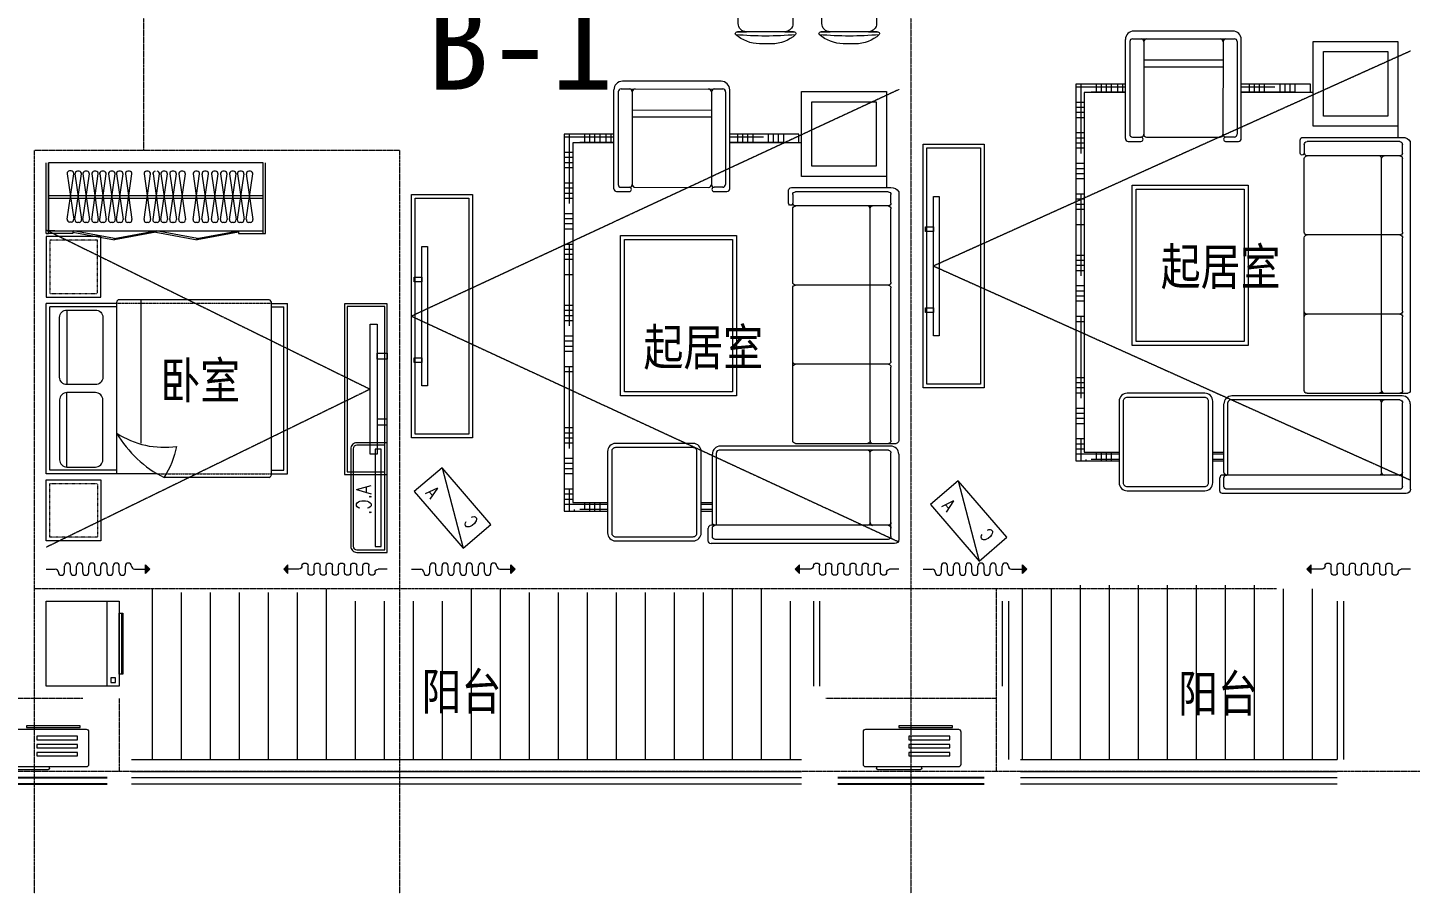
# Model space of a CAD drawing. Extents: x 5637339 to 5691045, y -448727 to -401527.
# Drawn here: x 5671671 to 5683023, y -436291 to -429182 of the extents above; entities that cross this region are included whole.
import ezdxf
from ezdxf.enums import TextEntityAlignment as Align

# ---------------------------------------------------------------- set-up
doc = ezdxf.new("R2010")
doc.units = 0
doc.linetypes.add('DASH', pattern=[0.35, 0.25, -0.1])
doc.linetypes.add('DOTE', pattern=[2.42, 2, -0.2, 0.02, -0.2])
for name, color, linetype, lineweight in [('Area', 200, 'CONTINUOUS', 9), ('DOTE', 251, 'DOTE', 0), ('PUB_HATCH', 8, 'CONTINUOUS', 9), ('SIGNT', 252, 'DOTE', 0), ('填充', 252, 'CONTINUOUS', 0), ('家具', 33, 'CONTINUOUS', 9), ('看线', 27, 'CONTINUOUS', 0), ('移动家具', 41, 'CONTINUOUS', 20)]:
    doc.layers.add(name, color=color, linetype=linetype, lineweight=lineweight)
doc.layers.add('PUB_TEXT', color=7, linetype='CONTINUOUS')
doc.layers.add('RAIL', color=163, linetype='CONTINUOUS')
doc.styles.add('DIM_FONT', font='SIMPLEX.shx', dxfattribs={"width": 0.8})
doc.styles.add('HZ', font='rs.shx', dxfattribs={"width": 0.8, "bigfont": 'hztxt.shx'})
doc.styles.add('黑体', font='SIMHEI.TTF', dxfattribs={"height": 10})

# ---------------------------------------------------------------- blocks, each defined once
blk = doc.blocks.new('A$C4EB5717C')
at = {"layer": '家具', "color": 8}
for p, q in [((520, 110), (520, 120)), ((893, 120), (893, 110)), ((883, 100), (530, 100))]:
    blk.add_line(p, q, dxfattribs=at)
for points in [[(269, 459), (709, 459), (709, 444), (269, 444)], [(290, 372), (626, 372), (626, 343), (290, 343)], [(290, 306), (626, 306), (626, 277), (290, 277)], [(290, 240), (626, 240), (626, 211), (290, 211)]]:
    blk.add_lwpolyline(points, close=True, dxfattribs=at)
at = {"layer": '家具'}
blk.add_lwpolyline([(220, 120), (980, 120, 0.414214), (1000, 140), (1000, 410, 0.414214), (980, 430), (220, 430, 0.414214), (200, 410), (200, 140, 0.414214)], format="xyb", close=True, dxfattribs=at)
at = {"layer": '家具', "color": 8}
for centre, start, end in [((530, 110), 180, 270), ((883, 110), 270, 0)]:
    blk.add_arc(centre, 10, start, end, dxfattribs=at)
blk = doc.blocks.new('fgjfgjgf')
at = {"layer": '家具', "color": 8, "linetype": 'DASH', "ltscale": 0.1}
for p, q in [((-18620, 391), (-18620, 76)), ((-18620, 391), (-18620, 76)), ((-18016, 76), (-18016, 391)), ((-18016, 76), (-18016, 391)), ((-18620, -296), (-18620, -611)), ((-18620, -296), (-18620, -611)), ((-18016, -611), (-18016, -296)), ((-18016, -611), (-18016, -296))]:
    blk.add_line(p, q, dxfattribs=at)
at = {"layer": '家具', "color": 8, "linetype": 'DASH'}
blk.add_line((-18692, -678), (-18688, -678), dxfattribs=at)
blk.add_line((-18692, -678), (-18688, -678), dxfattribs=at)
at = {"layer": '家具', "color": 8, "linetype": 'DASH', "ltscale": 0.1}
blk.add_lwpolyline([(-18642, 590), (-17992, 590), (-17992, -810), (-18642, -810)], close=True, dxfattribs=at)
for centre, start, end in [((-18688, 391), 0, 90), ((-18688, 391), 0, 90), ((-17948, 391), 90, 180), ((-17948, 391), 90, 180), ((-18688, 76), 270, 0), ((-18688, 76), 270, 0), ((-17948, 76), 180, 270), ((-17948, 76), 180, 270), ((-18688, -296), 0, 90), ((-17948, -296), 90, 180), ((-17948, -296), 90, 180), ((-18688, -611), 270, 0), ((-18688, -611), 270, 0), ((-17948, -611), 180, 270), ((-17948, -611), 180, 270)]:
    blk.add_arc(centre, 67.5, start, end, dxfattribs=at)
at = {"layer": '移动家具'}
for p, q in [((-18980, 464), (-18980, 4)), ((-18980, 464), (-18980, 4)), ((-18692, 9), (-18692, 459)), ((-17942, 459), (-17942, 9)), ((-17656, 4), (-17656, 464)), ((-17656, 4), (-17656, 464)), ((-18980, -223), (-18980, -683)), ((-18980, -223), (-18980, -683)), ((-17656, -683), (-17656, -223)), ((-17656, -683), (-17656, -223)), ((-18692, -678), (-18692, -228)), ((-17942, -228), (-17942, -678))]:
    blk.add_line(p, q, dxfattribs=at)
for points in [[(-17942, -860), (-18692, -860), (-18692, -678), (-18913, -678, -0.414214), (-18980, -611), (-18980, -683, -0.319431), (-18993, -701, -0.307703), (-19004, -699, -0.187559), (-19080, -503), (-19080, -403, -0.171658), (-19004, -207, -0.324647), (-18993, -205, -0.302537), (-18980, -223), (-18980, -296, -0.414214), (-18913, -228), (-18692, -228), (-18692, 9), (-18913, 9, -0.414214), (-18980, 76), (-18980, 4, -0.319431), (-18993, -15, -0.307703), (-19004, -12, -0.187559), (-19080, 184), (-19080, 283, -0.171658), (-19004, 480, -0.324647), (-18993, 482, -0.302537), (-18980, 464), (-18980, 391, -0.414214), (-18913, 459), (-18692, 459), (-18692, 640), (-17942, 640)], [(-18317, -860), (-17942, -860), (-17942, -678), (-17723, -678, 0.414214), (-17656, -611), (-17656, -683, 0.319431), (-17643, -701, 0.307703), (-17632, -699, 0.187559), (-17556, -503), (-17556, -403, 0.171658), (-17632, -207, 0.324647), (-17643, -205, 0.302537), (-17656, -223), (-17656, -296, 0.414214), (-17723, -228), (-17942, -228), (-17942, 9), (-17723, 9, 0.414214), (-17656, 76), (-17656, 4, 0.319431), (-17643, -15, 0.307703), (-17632, -12, 0.187559), (-17556, 184), (-17556, 283, 0.171658), (-17632, 480, 0.324647), (-17643, 482, 0.302537), (-17656, 464), (-17656, 391, 0.414214), (-17723, 459), (-17942, 459), (-17942, 640), (-18317, 640)], [(-19018, 109, -0.079824), (-19030, 184), (-19030, 283, -0.059527), (-19021, 345, -0.059527)]]:
    blk.add_lwpolyline(points, format="xyb", dxfattribs=at)
for centre, start, end in [((-16302, 234), 174.8023, 185.1977), ((-16302, 234), 174.8023, 185.1977), ((-20333, 234), 354.8023, 5.1977), ((-20333, 234), 354.8023, 5.1977), ((-16302, -453), 174.8023, 185.1977), ((-16302, -453), 174.8023, 185.1977), ((-20333, -453), 354.8023, 5.1977), ((-20333, -453), 354.8023, 5.1977)]:
    blk.add_arc(centre, 2713, start, end, dxfattribs=at)
blk = doc.blocks.new('A$C2FB07499')
at = {"layer": '家具', "ltscale": 0.5}
blk.add_lwpolyline([(500, 0), (0, 0), (0, 2000), (500, 2000)], close=True, dxfattribs=at)
at = {"layer": '家具', "color": 251, "ltscale": 40}
for points in [[(470, 30), (30, 30), (30, 1970), (470, 1970)], [(368, 1572), (415, 1572), (415, 428), (368, 428)], [(415, 1381), (480, 1381), (480, 1343), (415, 1343)], [(415, 717), (480, 717), (480, 679), (415, 679)]]:
    blk.add_lwpolyline(points, close=True, dxfattribs=at)
blk = doc.blocks.new('fdsfds')
at = {"layer": '移动家具', "ltscale": 20}
blk.add_lwpolyline([(-7517, -59003), (-6797, -59003), (-6797, -58283), (-7517, -58283)], close=True, dxfattribs=at)
at = {"layer": '移动家具', "color": 8}
blk.add_lwpolyline([(-7431, -58917), (-6884, -58917), (-6884, -58369), (-7431, -58369)], close=True, dxfattribs=at)
blk = doc.blocks.new('hjghkjkhj')
at = {"layer": '填充', "color": 8}
for p, q in [((36140, 17041), (36140, 17559)), ((36254, 17498), (36254, 17559)), ((36292, 17495), (36292, 17559)), ((36330, 17495), (36330, 17559)), ((36368, 17495), (36368, 17559)), ((36414, 17495), (36414, 17559)), ((36452, 17495), (36452, 17559)), ((37397, 17498), (37397, 17559)), ((37435, 17495), (37435, 17559)), ((37473, 17495), (37473, 17559)), ((37511, 17495), (37511, 17559)), ((37626, 17498), (37626, 17559)), ((37664, 17495), (37664, 17559)), ((37702, 17495), (37702, 17559)), ((37740, 17495), (37740, 17559)), ((37854, 17498), (37854, 17559)), ((36471, 17536), (36100, 17536)), ((36178, 17495), (36178, 17498)), ((36471, 17498), (36216, 17498)), ((37588, 17536), (37337, 17536)), ((37740, 17498), (37337, 17498)), ((37550, 17495), (37550, 17498)), ((37778, 17495), (37778, 17498)), ((36164, 17422), (36100, 17422)), ((36164, 17384), (36100, 17384)), ((36164, 17346), (36100, 17346)), ((36164, 17308), (36100, 17308)), ((36164, 17194), (36100, 17194)), ((36164, 17155), (36100, 17155)), ((36164, 17117), (36100, 17117)), ((36164, 17079), (36100, 17079)), ((36164, 16965), (36100, 16965)), ((36164, 16927), (36100, 16927)), ((36164, 16889), (36100, 16889)), ((36164, 16851), (36100, 16851)), ((36164, 16736), (36100, 16736)), ((36140, 16127), (36140, 16736)), ((36164, 16698), (36100, 16698)), ((36164, 16660), (36100, 16660)), ((36164, 16622), (36100, 16622)), ((36164, 16508), (36100, 16508)), ((36164, 16279), (36100, 16279)), ((36164, 16241), (36100, 16241)), ((36164, 16203), (36100, 16203)), ((36164, 16165), (36100, 16165)), ((36164, 16051), (36100, 16051)), ((36164, 16012), (36100, 16012)), ((36164, 15974), (36100, 15974)), ((36164, 15936), (36100, 15936)), ((36164, 15822), (36100, 15822)), ((36140, 15212), (36140, 15822)), ((36164, 15784), (36100, 15784)), ((36164, 15365), (36100, 15365)), ((36164, 15327), (36100, 15327)), ((36164, 15289), (36100, 15289)), ((36164, 15250), (36100, 15250)), ((36164, 15136), (36100, 15136)), ((36164, 15098), (36100, 15098)), ((36164, 15060), (36100, 15060)), ((36164, 15022), (36100, 15022)), ((36164, 14908), (36100, 14908)), ((36140, 14744), (36140, 14908)), ((36164, 14869), (36100, 14869)), ((36164, 14831), (36100, 14831)), ((36424, 14793), (36100, 14793)), ((36254, 14755), (36254, 14808)), ((36292, 14744), (36292, 14808)), ((36330, 14744), (36330, 14808)), ((36368, 14744), (36368, 14808)), ((37207, 14793), (37126, 14793)), ((36178, 14744), (36178, 14755)), ((36424, 14755), (36216, 14755)), ((37207, 14755), (37125, 14755))]:
    blk.add_line(p, q, dxfattribs=at)
at = {"layer": '填充'}
blk.add_line((38507, 17245), (38507, 17161), dxfattribs=at)
at = {"layer": '移动家具', "ltscale": 20}
for p, q in [((36471, 17152), (36471, 17891)), ((37273, 17955), (36535, 17955)), ((37337, 17152), (37337, 17891)), ((36629, 17163), (37179, 17162)), ((37797, 17161), (38541, 17161)), ((36492, 17131), (36587, 17131)), ((37220, 17131), (37316, 17131)), ((37776, 17044), (37776, 17140)), ((38599, 17129), (38599, 15270)), ((37807, 16453), (37807, 17002)), ((37807, 15270), (37807, 16411)), ((38539, 15229), (37267, 15229)), ((37828, 15249), (38522, 15249)), ((38523, 15249), (38581, 15249)), ((37207, 14659), (37207, 15169)), ((38599, 15169), (38599, 14532)), ((37176, 14521), (37176, 14617)), ((37228, 14638), (37197, 14638)), ((38568, 14501), (37197, 14501))]:
    blk.add_line(p, q, dxfattribs=at)
at = {"layer": '移动家具', "color": 8}
for p, q in [((36504, 17876), (36503, 17184)), ((36525, 17897), (36588, 17897)), ((36588, 17897), (37182, 17896)), ((36609, 17876), (36608, 17184)), ((37179, 17896), (37222, 17897)), ((37201, 17877), (37200, 17183)), ((37201, 17877), (37200, 17183)), ((37201, 17876), (37200, 17184)), ((37222, 17897), (37285, 17897)), ((37306, 17876), (37305, 17184)), ((36609, 17740), (37200, 17741)), ((36609, 17689), (37200, 17689)), ((36524, 17163), (36588, 17163)), ((37284, 17163), (37220, 17163)), ((37807, 17108), (37807, 17044)), ((38520, 17129), (37828, 17129)), ((38541, 17044), (38541, 17108)), ((38520, 17023), (37828, 17023)), ((38385, 15270), (38385, 17002)), ((38541, 16453), (38541, 17002)), ((38522, 16432), (37828, 16432)), ((38541, 15862), (38541, 16411)), ((38522, 15841), (37828, 15841)), ((38541, 15270), (38541, 15820)), ((38522, 15199), (37257, 15199)), ((37237, 14638), (37237, 15179)), ((38385, 14658), (38385, 15178)), ((38541, 14617), (38541, 15178)), ((37207, 14553), (37207, 14617)), ((38520, 14638), (37228, 14638)), ((38541, 14553), (38541, 14617)), ((38520, 14532), (37228, 14532))]:
    blk.add_line(p, q, dxfattribs=at)
at = {"layer": '移动家具'}
for p, q in [((37125, 14808), (37207, 14808)), ((37124, 14744), (37207, 14744))]:
    blk.add_line(p, q, dxfattribs=at)
for points in [[(36471, 17559), (36100, 17559), (36100, 14744), (36424, 14744)], [(37854, 17559), (37337, 17559)], [(36471, 17495), (36164, 17495), (36164, 14808), (36424, 14808)], [(37874, 17495), (37337, 17495)]]:
    blk.add_lwpolyline(points, dxfattribs=at)
at = {"layer": '移动家具', "ltscale": 20}
blk.add_lwpolyline([(37388, 15605), (36521, 15605), (36521, 16803), (37388, 16803)], close=True, dxfattribs=at)
at = {"layer": '移动家具', "color": 8}
blk.add_lwpolyline([(37358, 15635), (36551, 15635), (36551, 16773), (37358, 16773)], close=True, dxfattribs=at)
at = {"layer": '移动家具', "ltscale": 20}
blk.add_lwpolyline([(37124, 15189, 0.414214), (37064, 15249), (36484, 15249, 0.414214), (36424, 15189), (36424, 14581, 0.414214), (36484, 14521), (37064, 14521, 0.414214), (37124, 14581)], format="xyb", close=True, dxfattribs=at)
at = {"layer": '移动家具', "color": 8}
blk.add_lwpolyline([(37092, 15189, 0.414214), (37064, 15218), (36484, 15218, 0.414214), (36455, 15189), (36455, 14581, 0.414214), (36484, 14552), (37064, 14552, 0.414214), (37092, 14581)], format="xyb", close=True, dxfattribs=at)
at = {"layer": '移动家具', "ltscale": 20}
for centre, radius, start, end in [((36535, 17891), 64, 90, 180), ((37273, 17891), 64, 0, 90), ((36492, 17152), 20.8, 179.9332, 269.9332), ((36587, 17147), 15.8, 269.9332, 89.9332), ((36588, 17184), 20.8, 269.9332, 359.9332), ((36629, 17184), 20.8, 179.9332, 269.9332), ((37179, 17183), 20.8, 269.9332, 359.9332), ((37179, 17183), 20.8, 269.9332, 359.9332), ((37221, 17184), 20.8, 179.9332, 269.9332), ((37220, 17147), 15.8, 89.9332, 269.9332), ((37316, 17152), 20.8, 269.9332, 359.9332), ((37267, 15169), 60, 90, 180), ((38539, 15169), 60, 0, 90)]:
    blk.add_arc(centre, radius, start, end, dxfattribs=at)
at = {"layer": '移动家具', "color": 8}
for centre, radius, start, end in [((36525, 17876), 21.1, 89.9332, 179.9332), ((36588, 17876), 21.1, 359.9332, 89.9332), ((36630, 17876), 21.1, 89.9332, 179.9332), ((37179, 17876), 21.1, 359.9332, 89.9332), ((37179, 17875), 21.1, 5.0159, 89.9332), ((37179, 17875), 21.1, 5.0159, 89.9332), ((37222, 17876), 21.1, 89.9332, 179.9332), ((37222, 17875), 21.1, 89.9332, 174.8505), ((37222, 17875), 21.1, 89.9332, 174.8505), ((37285, 17876), 21.1, 359.9332, 89.9332), ((36524, 17184), 20.8, 179.9332, 269.9332), ((37284, 17184), 20.8, 269.9332, 359.9332), ((37257, 15179), 20, 90, 180)]:
    blk.add_arc(centre, radius, start, end, dxfattribs=at)
at = {"layer": '移动家具', "ltscale": 20, "extrusion": (0, 0, -1)}
for centre, major_axis, start_param, end_param in [((37797, 17140), (-14.7, 14.7), 5.497787, 7.068583), ((38544, 17097), (-45, 45), 0.737791, 1.831699), ((37792, 17044), (-11.2, 11.2), 2.356194, 5.497787), ((37828, 17044), (14.7, 14.7), 2.356194, 3.926991), ((37828, 17002), (-14.7, 14.7), 5.497787, 7.068583), ((37828, 16453), (14.7, 14.7), 2.356194, 3.926991), ((37828, 16411), (-14.7, 14.7), 5.497787, 7.068583), ((37828, 15861), (14.7, 14.7), 2.356194, 3.926991), ((37828, 15820), (-14.7, 14.7), 5.497787, 7.068583), ((37828, 15270), (14.7, 14.7), 2.356194, 3.926991), ((38578, 15270), (14.9, 14.9), 0.785398, 2.267485), ((37228, 14659), (14.7, 14.7), 2.356194, 3.926991), ((37197, 14521), (14.7, 14.7), 2.356194, 3.926991), ((38568, 14532), (22.4, 22.4), 0.785398, 2.356194)]:
    blk.add_ellipse(centre, major_axis=major_axis, ratio=1, start_param=start_param, end_param=end_param, dxfattribs=at)
at = {"layer": '移动家具', "color": 8, "extrusion": (0, 0, -1)}
for centre, major_axis, start_param, end_param in [((37828, 17108), (-14.7, 14.7), 5.497787, 7.068583), ((38520, 17108), (14.9, 14.9), -0.785398, 0.785398), ((38520, 17044), (-14.9, 14.9), 2.356194, 3.926991), ((38406, 17002), (-14.9, -14.9), 0.785398, 2.267485), ((38520, 17002), (14.9, 14.9), -0.785398, 0.785398), ((38520, 16453), (-14.9, 14.9), 2.356194, 3.838281), ((38520, 16411), (-14.9, 14.9), 0.874108, 2.356194), ((38520, 15862), (14.9, 14.9), 0.785398, 2.267485), ((38520, 15820), (-14.9, 14.9), 0.874108, 2.356194), ((38364, 15270), (14.9, 14.9), 0.785398, 2.267485), ((38406, 15178), (14.9, 14.9), 3.926991, 5.409078), ((38520, 15270), (14.9, 14.9), 0.785398, 2.267485), ((38520, 15178), (-14.9, 14.9), 0.874108, 2.356194), ((37228, 14617), (-14.7, 14.7), 5.497787, 7.068583), ((38364, 14658), (14.9, 14.9), 0.785398, 2.267485), ((38520, 14659), (-14.9, 14.9), 2.356194, 3.926991), ((38520, 14617), (14.9, 14.9), -0.785398, 0.785398), ((37228, 14553), (14.7, 14.7), 2.356194, 3.926991), ((38520, 14553), (-14.9, 14.9), 2.356194, 3.926991)]:
    blk.add_ellipse(centre, major_axis=major_axis, ratio=1, start_param=start_param, end_param=end_param, dxfattribs=at)
at = {"layer": '移动家具', "color": 8}
for centre, major_axis, start_param, end_param in [((38364, 17002), (14.9, -14.9), 0.785398, 2.267485), ((38364, 15178), (-14.9, 14.9), 3.926991, 5.409078), ((38406, 15270), (-14.9, 14.9), 0.785398, 2.267485), ((38406, 14658), (-14.9, 14.9), 0.785398, 2.267485)]:
    blk.add_ellipse(centre, major_axis=major_axis, ratio=1, start_param=start_param, end_param=end_param, dxfattribs=at)
at = {"layer": '移动家具', "ltscale": 20}
blk.add_ellipse((37197, 14617), major_axis=(-14.7, 14.7), ratio=1, start_param=-0.785398, end_param=0.785398, dxfattribs=at)
at = {"layer": '移动家具', "xscale": -0.8800000000046566, "yscale": 0.8800000000046566, "zscale": 0.8800000000000001}
blk.add_blockref('fdsfds', (31892, 69167), dxfattribs=at)
blk = doc.blocks.new('wash')
at = {"layer": '家具'}
blk.add_line((1203882, -500462), (1203882, -501162), dxfattribs=at)
for points in [[(1203382, -500462), (1203382, -501162), (1203982, -501162), (1203982, -500462)], [(1203952, -500532), (1203912, -500532), (1203912, -500492), (1203952, -500492)], [(1204002, -501062), (1204002, -500562), (1203982, -500562), (1203982, -501062)], [(1204002, -501062), (1204012, -501062), (1204012, -500562), (1204002, -500562)]]:
    blk.add_lwpolyline(points, close=True, dxfattribs=at)
blk = doc.blocks.new('dgfgf')
at = {"layer": '移动家具'}
blk.add_lwpolyline([(7597, -62676), (7147, -62676), (7147, -63176), (7597, -63176), (7597, -62676), (7517, -62676)], dxfattribs=at)
at = {"layer": '移动家具', "color": 251, "linetype": 'DASH', "ltscale": 0.2}
blk.add_lwpolyline([(7567, -62706), (7177, -62706), (7177, -63146), (7567, -63146)], close=True, dxfattribs=at)
blk = doc.blocks.new('A$C72813290')
at = {"layer": '移动家具'}
for p, q in [((579, 1950), (0, 1950)), ((0, 550), (0, 1950)), ((579, 550), (579, 1960)), ((1830, 1980), (599, 1980)), ((779, 803), (779, 1980)), ((1850, 550), (1850, 1950)), ((1850, 1950), (1980, 1950)), ((1980, 550), (1980, 1950)), ((30, 580), (30, 1920)), ((579, 1920), (30, 1920)), ((170, 1895), (170, 1283)), ((1850, 1920), (1950, 1920)), ((1950, 580), (1950, 1920)), ((170, 605), (170, 1217)), ((579, 580), (30, 580)), ((1850, 580), (1950, 580)), ((912, 550), (0, 550)), ((1830, 520), (967, 520)), ((1850, 550), (1980, 550))]:
    blk.add_line(p, q, dxfattribs=at)
at = {"layer": '移动家具', "linetype": 'DASH'}
for p, q in [((1850, 1950), (579, 1950)), ((912, 550), (1850, 550))]:
    blk.add_line(p, q, dxfattribs=at)
at = {"layer": '移动家具'}
for points in [[(170, 1895), (405, 1895, -0.414214), (465, 1835), (465, 1343, -0.414214), (405, 1283), (170, 1283, -0.414214), (110, 1343), (110, 1835, -0.414214)], [(170, 605), (405, 605, 0.414214), (465, 665), (465, 1157, 0.414214), (405, 1217), (170, 1217, 0.414214), (110, 1157), (110, 665, 0.414214)]]:
    blk.add_lwpolyline(points, format="xyb", close=True, dxfattribs=at)
blk.add_lwpolyline([(579, 883, 0.180302), (1071, 775, -0.088637), (967, 520, 28871.271551)], format="xyb", dxfattribs=at)
for centre, radius, start, end in [((599, 1960), 20, 90, 180), ((1819, 1951), 30.7, 357.6884, 69.6917), ((1392, 1363), 944, 210.6075, 243.2773), ((1819, 549), 30.7, 290.3566, 2.3152)]:
    blk.add_arc(centre, radius, start, end, dxfattribs=at)
at = {"layer": '家具'}
blk.add_blockref('dgfgf', (-7147, 65176), dxfattribs=at)
at = {"layer": '家具', "xscale": -1, "rotation": 180}
blk.add_blockref('dgfgf', (-7147, -62676), dxfattribs=at)
blk = doc.blocks.new('A$C18784298')
at = {"layer": '移动家具', "color": 251, "ltscale": 40}
for points in [[(0, 1066), (58, 1066), (58, 0), (0, 0)], [(58, 828), (140, 828), (140, 780), (58, 780)], [(58, 239), (140, 239), (140, 287), (58, 287)]]:
    blk.add_lwpolyline(points, close=True, dxfattribs=at)
blk = doc.blocks.new('ytjhgkj')
at = {"layer": '移动家具', "ltscale": 0.5}
blk.add_lwpolyline([(34949, 26116), (34599, 26116), (34599, 27516), (34949, 27516)], close=True, dxfattribs=at)
at = {"layer": '移动家具', "color": 251, "ltscale": 40}
blk.add_lwpolyline([(34929, 26136), (34619, 26136), (34619, 27496), (34929, 27496)], close=True, dxfattribs=at)
at = {"layer": '移动家具', "color": 251, "xscale": -1}
blk.add_blockref('A$C18784298', (34739, 26283), dxfattribs=at)
blk = doc.blocks.new('A$C2D724C6D')
at = {"layer": '移动家具', "ltscale": 0.5}
blk.add_lwpolyline([(50, 300), (850, 300, -0.414214), (900, 250), (900, 0), (0, 0), (0, 250, -0.414214)], format="xyb", close=True, dxfattribs=at)
at = {"layer": '移动家具', "color": 251, "ltscale": 40}
blk.add_lwpolyline([(50, 280), (850, 280, -0.414214), (880, 250), (880, 20), (20, 20), (20, 250, -0.414214)], format="xyb", close=True, dxfattribs=at)
blk.add_lwpolyline([(53, 50), (53, 100), (853, 100), (853, 50)], close=True, dxfattribs=at)
at = {"layer": '移动家具', "color": 251, "ltscale": 40, "style": 'HZ', "width": 0.8}
blk.add_text('A.C.', height=120, rotation=0, dxfattribs=at).set_placement((348, 133))
blk = doc.blocks.new('eeq2')
at = {"layer": 'PUB_HATCH'}
for p, q in [((-381526, -702173), (-381472, -702547)), ((-381526, -702547), (-381472, -702173)), ((-381492, -702150), (-381506, -702150)), ((-381462, -702175), (-381408, -702550)), ((-381462, -702550), (-381408, -702175)), ((-381428, -702153), (-381442, -702153)), ((-381397, -702175), (-381343, -702550)), ((-381397, -702550), (-381343, -702175)), ((-381363, -702153), (-381378, -702153)), ((-381324, -702175), (-381270, -702550)), ((-381324, -702550), (-381270, -702175)), ((-381290, -702153), (-381304, -702153)), ((-381259, -702175), (-381205, -702550)), ((-381259, -702550), (-381205, -702175)), ((-381225, -702153), (-381240, -702153)), ((-381186, -702175), (-381132, -702550)), ((-381186, -702550), (-381132, -702175)), ((-381152, -702153), (-381166, -702153)), ((-381121, -702175), (-381067, -702550)), ((-381121, -702550), (-381067, -702175)), ((-381087, -702153), (-381102, -702153)), ((-381048, -702175), (-380994, -702550)), ((-381048, -702550), (-380994, -702175)), ((-381014, -702153), (-381028, -702153)), ((-380895, -702175), (-380841, -702550)), ((-380895, -702550), (-380841, -702175)), ((-380861, -702153), (-380875, -702153)), ((-380821, -702175), (-380767, -702550)), ((-380821, -702550), (-380767, -702175)), ((-380757, -702175), (-380703, -702550)), ((-380757, -702550), (-380703, -702175)), ((-380723, -702153), (-380737, -702153)), ((-380683, -702175), (-380629, -702550)), ((-380683, -702550), (-380629, -702175)), ((-380649, -702153), (-380664, -702153)), ((-380609, -702175), (-380555, -702550)), ((-380609, -702550), (-380555, -702175)), ((-380575, -702153), (-380589, -702153)), ((-380492, -702175), (-380438, -702550)), ((-380492, -702550), (-380438, -702175)), ((-380458, -702153), (-380472, -702153)), ((-380419, -702175), (-380365, -702550)), ((-380419, -702550), (-380365, -702175)), ((-380384, -702153), (-380399, -702153)), ((-380341, -702175), (-380287, -702550)), ((-380341, -702550), (-380287, -702175)), ((-380307, -702153), (-380321, -702153)), ((-380267, -702175), (-380213, -702550)), ((-380267, -702550), (-380213, -702175)), ((-380233, -702153), (-380247, -702153)), ((-380193, -702175), (-380139, -702550)), ((-380193, -702550), (-380139, -702175)), ((-380159, -702153), (-380173, -702153)), ((-380128, -702175), (-380074, -702550)), ((-380128, -702550), (-380074, -702175)), ((-380094, -702153), (-380109, -702153)), ((-380055, -702175), (-380001, -702550)), ((-380055, -702550), (-380001, -702175)), ((-380021, -702153), (-380035, -702153)), ((-381678, -702353), (-379918, -702353)), ((-381678, -702373), (-379918, -702373)), ((-381492, -702570), (-381506, -702570)), ((-381428, -702573), (-381442, -702573)), ((-381363, -702573), (-381378, -702573)), ((-381290, -702573), (-381304, -702573)), ((-381225, -702573), (-381240, -702573)), ((-381152, -702573), (-381166, -702573)), ((-381087, -702573), (-381102, -702573)), ((-381014, -702573), (-381028, -702573)), ((-380861, -702573), (-380875, -702573)), ((-380787, -702573), (-380802, -702573)), ((-380723, -702573), (-380737, -702573)), ((-380649, -702573), (-380664, -702573)), ((-380575, -702573), (-380589, -702573)), ((-380458, -702573), (-380472, -702573)), ((-380384, -702573), (-380399, -702573)), ((-380307, -702573), (-380321, -702573)), ((-380233, -702573), (-380247, -702573)), ((-380159, -702573), (-380173, -702573)), ((-380094, -702573), (-380109, -702573)), ((-380021, -702573), (-380035, -702573))]:
    blk.add_line(p, q, dxfattribs=at)
for centre, start, end in [((-381506, -702170), 90, 187.5946), ((-381492, -702170), 352.4054, 90), ((-381442, -702173), 90, 187.5946), ((-381428, -702173), 352.4054, 90), ((-381378, -702173), 90, 187.5946), ((-381363, -702173), 352.4054, 90), ((-381304, -702173), 90, 187.5946), ((-381290, -702173), 352.4054, 90), ((-381240, -702173), 90, 187.5946), ((-381225, -702173), 352.4054, 90), ((-381166, -702173), 90, 187.5946), ((-381152, -702173), 352.4054, 90), ((-381102, -702173), 90, 187.5946), ((-381087, -702173), 352.4054, 90), ((-381028, -702173), 90, 187.5946), ((-381014, -702173), 352.4054, 90), ((-380875, -702173), 90, 187.5946), ((-380861, -702173), 352.4054, 90), ((-380802, -702173), 90, 187.5946), ((-380787, -702173), 352.4054, 90), ((-380737, -702173), 90, 187.5946), ((-380723, -702173), 352.4054, 90), ((-380664, -702173), 90, 187.5946), ((-380649, -702173), 352.4054, 90), ((-380589, -702173), 90, 187.5946), ((-380575, -702173), 352.4054, 90), ((-380472, -702173), 90, 187.5946), ((-380458, -702173), 352.4054, 90), ((-380399, -702173), 90, 187.5946), ((-380384, -702173), 352.4054, 90), ((-380321, -702173), 90, 187.5946), ((-380307, -702173), 352.4054, 90), ((-380247, -702173), 90, 187.5946), ((-380233, -702173), 352.4054, 90), ((-380173, -702173), 90, 187.5946), ((-380159, -702173), 352.4054, 90), ((-380109, -702173), 90, 187.5946), ((-380094, -702173), 352.4054, 90), ((-380035, -702173), 90, 187.5946), ((-380021, -702173), 352.4054, 90), ((-381506, -702550), 172.4054, 270), ((-381492, -702550), 270, 7.5946), ((-381442, -702553), 172.4054, 270), ((-381428, -702553), 270, 7.5946), ((-381378, -702553), 172.4054, 270), ((-381363, -702553), 270, 7.5946), ((-381304, -702553), 172.4054, 270), ((-381290, -702553), 270, 7.5946), ((-381240, -702553), 172.4054, 270), ((-381225, -702553), 270, 7.5946), ((-381166, -702553), 172.4054, 270), ((-381152, -702553), 270, 7.5946), ((-381102, -702553), 172.4054, 270), ((-381087, -702553), 270, 7.5946), ((-381028, -702553), 172.4054, 270), ((-381014, -702553), 270, 7.5946), ((-380875, -702553), 172.4054, 270), ((-380861, -702553), 270, 7.5946), ((-380802, -702553), 172.4054, 270), ((-380787, -702553), 270, 7.5946), ((-380737, -702553), 172.4054, 270), ((-380723, -702553), 270, 7.5946), ((-380664, -702553), 172.4054, 270), ((-380649, -702553), 270, 7.5946), ((-380589, -702553), 172.4054, 270), ((-380575, -702553), 270, 7.5946), ((-380472, -702553), 172.4054, 270), ((-380458, -702553), 270, 7.5946), ((-380399, -702553), 172.4054, 270), ((-380384, -702553), 270, 7.5946), ((-380321, -702553), 172.4054, 270), ((-380307, -702553), 270, 7.5946), ((-380247, -702553), 172.4054, 270), ((-380233, -702553), 270, 7.5946), ((-380173, -702553), 172.4054, 270), ((-380159, -702553), 270, 7.5946), ((-380109, -702553), 172.4054, 270), ((-380094, -702553), 270, 7.5946), ((-380035, -702553), 172.4054, 270), ((-380021, -702553), 270, 7.5946)]:
    blk.add_arc(centre, 20, start, end, dxfattribs=at)
at = {"layer": '家具'}
for p, q in [((-381698, -702663), (-381698, -702083)), ((-381678, -702663), (-381678, -702083)), ((-379918, -702663), (-379918, -702083)), ((-379898, -702663), (-379898, -702083)), ((-381698, -702663), (-381678, -702663)), ((-381628, -702643), (-381678, -702643)), ((-381478, -702663), (-381678, -702663)), ((-381478, -702643), (-381478, -702663)), ((-380268, -702643), (-379918, -702643)), ((-380118, -702643), (-380118, -702663)), ((-380118, -702663), (-379918, -702663)), ((-379918, -702663), (-379898, -702663))]:
    blk.add_line(p, q, dxfattribs=at)
for points in [[(-381678, -702643), (-379918, -702643), (-379918, -702083), (-381678, -702083)], [(-381478, -702652), (-381138, -702715), (-381136, -702706), (-381476, -702643)], [(-380798, -702652), (-381138, -702715), (-381140, -702706), (-380800, -702643)], [(-380798, -702652), (-380458, -702715), (-380456, -702706), (-380796, -702643)], [(-380118, -702652), (-380458, -702715), (-380460, -702706), (-380120, -702643)]]:
    blk.add_lwpolyline(points, close=True, dxfattribs=at)
at = {"layer": 'PUB_HATCH', "style": 'DIM_FONT', "width": 0.7, "flags": 9}
for tag in ['YSIZE', 'XSIZE']:
    blk.add_attdef(tag, (-380027, -702378), '', height=0.5, rotation=0, dxfattribs=at)
blk = doc.blocks.new('A$C765B7F83')
at = {"layer": '移动家具', "color": 251, "ltscale": 40}
blk.add_line((654, 144), (0, 339), dxfattribs=at)
at = {"layer": '移动家具', "ltscale": 0.5}
blk.add_lwpolyline([(451, -77), (0, 339), (203, 559), (654, 144)], close=True, dxfattribs=at)
at = {"layer": '移动家具', "color": 251, "ltscale": 40, "style": 'HZ', "width": 0.8}
for s, p in [('C', (153, 383)), ('A', (390, 56))]:
    blk.add_text(s, height=107, rotation=317.3823, dxfattribs=at).set_placement(p)
blk = doc.blocks.new('A$C50400A6F')
at = {"layer": '家具'}
blk.add_hatch(color=256, dxfattribs=at).paths.add_polyline_path([(815, 15), (815, 85), (850, 50)])
for p, q in [((0, 50), (75, 50)), ((100, 25), (100, 25)), ((150, 25), (150, 75)), ((200, 25), (200, 75)), ((250, 25), (250, 75)), ((300, 25), (300, 75)), ((350, 25), (350, 75)), ((400, 25), (400, 75)), ((450, 25), (450, 75)), ((500, 25), (500, 75)), ((550, 25), (550, 75)), ((600, 25), (600, 75)), ((650, 25), (650, 75)), ((700, 75), (700, 75)), ((725, 50), (815, 50)), ((850, 50), (815, 85)), ((815, 15), (815, 85)), ((850, 50), (815, 15))]:
    blk.add_line(p, q, dxfattribs=at)
for centre, start, end in [((75, 25), 0, 90), ((125, 25), 180, 0), ((175, 75), 0, 180), ((225, 25), 180, 0), ((275, 75), 0, 180), ((325, 25), 180, 0), ((375, 75), 0, 180), ((425, 25), 180, 0), ((475, 75), 0, 180), ((525, 25), 180, 0), ((575, 75), 0, 180), ((625, 25), 180, 0), ((675, 75), 0, 180), ((725, 75), 180, 270)]:
    blk.add_arc(centre, 25, start, end, dxfattribs=at)

msp = doc.modelspace()

# ---------------------------------------------------------------- hatches: boundary and pattern name
at = {"layer": 'PUB_HATCH'}
h = msp.add_hatch(dxfattribs=at)
h.set_pattern_fill('LINE', color=256, scale=250, angle=90, style=0)
h.set_pattern_definition([(90, (6995956.27, 172672.58), (238.125, 1e-14), [])])
h.paths.add_polyline_path([(5679723.4, -435190.9), (5679723.4, -434590.9), (5679623.4, -434590.9), (5679623.4, -433890.9), (5679723.4, -433890.9), (5679723.4, -433818.9), (5680482.8, -433818.9), (5680572.1, -433828.1), (5680798.4, -433828.1), (5680798.4, -433842.5), (5681073.4, -433819.8), (5681348.5, -433842.5), (5681348.5, -433828.1), (5681574.8, -433828.1), (5681664.1, -433818.9), (5682423.4, -433818.9), (5682423.4, -435190.9)])
h.paths.add_polyline_path([(5680798.4, -433842.5), (5681073.4, -433819.8), (5681348.5, -433842.5), (5681348.5, -433828.1), (5681574.8, -433828.1), (5681664.1, -433818.9), (5682423.4, -433818.9), (5682423.4, -433790.9), (5681849.7, -433790.9), (5681849.7, -433760.1), (5681073.4, -433760.1), (5680297.2, -433760.1), (5680297.2, -433790.9), (5679723.4, -433790.9), (5679723.4, -433818.9), (5680482.8, -433818.9), (5680572.1, -433828.1), (5680798.4, -433828.1)])
h.paths.add_polyline_path([(5681659.6, -434898.3), (5681243.5, -434898.3), (5681243.5, -434441.6), (5681659.6, -434441.6)], flags=24)
h = msp.add_hatch(dxfattribs=at)
h.set_pattern_fill('LINE', color=256, scale=250, angle=90, style=0)
h.set_pattern_definition([(90, (6995956.26, 172672.58), (238.125, 4e-07), [])])
h.paths.add_polyline_path([(5674723.4, -435190.9), (5674723.4, -433890.9), (5675123.4, -433890.9), (5675123.4, -433790.9), (5675718.4, -433790.9), (5675718.4, -433821.6), (5676523.4, -433821.6), (5677328.4, -433821.6), (5677328.4, -433790.9), (5677923.4, -433790.9), (5677923.4, -433890.9), (5678123.4, -433890.9), (5678123.4, -434590.9), (5678123.4, -435190.9), (5677823.4, -435190.9)])
h.paths.add_polyline_path([(5672823.4, -435190.9), (5672523.4, -435190.9), (5672523.4, -434590.9), (5672523.4, -433890.9), (5672523.4, -433790.9), (5672905.9, -433790.9), (5672905.9, -433821.6), (5673423.4, -433821.6), (5673940.9, -433821.6), (5673940.9, -433790.9), (5674323.4, -433790.9), (5674323.4, -433890.9), (5674723.4, -433890.9), (5674723.4, -435190.9)])
h.paths.add_polyline_path([(5675610.2, -434914.6), (5674855.8, -434914.6), (5674855.8, -434361.2), (5675610.2, -434361.2)], flags=24)

# ---------------------------------------------------------------- linework, layer by layer
at = {"layer": 'DOTE'}
for p, q in [((5678923.4, -415735.9), (5678923.4, -436290.9)), ((5672623.4, -428390.9), (5672623.4, -430190.9)), ((5674723.4, -430190.9), (5671723.4, -430190.9)), ((5671723.4, -430190.9), (5671723.4, -436290.9)), ((5674723.4, -430190.9), (5674723.4, -436290.9)), ((5681923.4, -433790.9), (5671723.4, -433790.9)), ((5679623.4, -433790.9), (5679623.4, -435290.9)), ((5672123.4, -434690.9), (5664123.4, -434690.9)), ((5672423.4, -434690.9), (5672423.4, -435290.9)), ((5679623.4, -434690.9), (5678223.4, -434690.9)), ((5689823.4, -435290.9), (5646423.4, -435290.9))]:
    msp.add_line(p, q, dxfattribs=at)
at = {"layer": 'RAIL'}
for p, q in [((5671123.4, -435340.9), (5672323.4, -435340.9)), ((5678323.4, -435340.9), (5679523.4, -435340.9)), ((5671123.4, -435390.9), (5672323.4, -435390.9)), ((5678323.4, -435390.9), (5679523.4, -435390.9))]:
    msp.add_line(p, q, dxfattribs=at)
at = {"layer": 'SIGNT', "ltscale": 0.5}
for p, q in [((5683023.4, -429374.8), (5679108.9, -431139.4)), ((5678823.4, -429690.9), (5674823.4, -431551.3)), ((5671823.4, -430843.4), (5674483.5, -432150.9)), ((5679108.9, -431139.4), (5683023.4, -432896.6)), ((5674823.4, -431551.3), (5678823.4, -433404)), ((5674483.5, -432150.9), (5671823.4, -433449.4))]:
    msp.add_line(p, q, dxfattribs=at)
at = {"layer": '家具'}
for p, q in [((5678123.4, -433890.9), (5678123.4, -434590.9)), ((5678173.4, -433890.9), (5678173.4, -434590.9)), ((5679673.4, -433890.9), (5679673.4, -434590.9)), ((5679723.4, -433890.9), (5679723.4, -435190.9)), ((5682423.4, -433890.9), (5682423.4, -435190.9)), ((5682473.4, -433890.9), (5682473.4, -435190.9))]:
    msp.add_line(p, q, dxfattribs=at)
at = {"layer": '看线'}
for p, q in [((5672523.4, -435190.9), (5678023.4, -435190.9)), ((5679823.4, -435190.9), (5682423.4, -435190.9)), ((5672523.4, -435290.9), (5678023.4, -435290.9)), ((5672523.4, -435340.9), (5678023.4, -435340.9)), ((5679823.4, -435290.9), (5682423.4, -435290.9)), ((5679823.4, -435340.9), (5682423.4, -435340.9)), ((5672523.4, -435390.9), (5678023.4, -435390.9)), ((5679823.4, -435390.9), (5682423.4, -435390.9))]:
    msp.add_line(p, q, dxfattribs=at)

# ---------------------------------------------------------------- block references
at = {"layer": 'Area', "color": 2}
msp.add_blockref('eeq2', (6053521.5, 271791.6), dxfattribs=at)
at = {"layer": '家具', "xscale": -1}
for name, p, rotation in [('fgjfgjgf', (5677963.8, -446871.1), 90.00000010672167), ('A$C2D724C6D', (5674623.4, -432590.9), 90), ('A$C765B7F83', (5674908.1, -433445.5), 268.1433210597477), ('A$C765B7F83', (5679144.9, -433551.3), 268.1433210597477), ('wash', (4468441.7, -935052.7), 180), ('A$C4EB5717C', (5672371.7, -435373.2), 1.067216715000541e-07)]:
    msp.add_blockref(name, p, dxfattribs=dict(at, rotation=rotation))
at = {"layer": '家具', "xscale": 1.099187919870019, "yscale": 1.09918792033568, "zscale": 1.099187920362318}
for p in [(5640595.4, -448946), (5636395.4, -449357.9)]:
    msp.add_blockref('hjghkjkhj', p, dxfattribs=at)
at = {"layer": '家具'}
for p, rotation in [((5679523.4, -430139.4), 180), ((5675323.4, -430551.3), 180.0000001067217)]:
    msp.add_blockref('A$C2FB07499', p, dxfattribs=dict(at, rotation=rotation))
for name, p in [('A$C72813290', (5671823.4, -433395.9)), ('A$C50400A6F', (5671823.4, -433678.8)), ('A$C50400A6F', (5674823.4, -433678.8)), ('A$C50400A6F', (5679023.4, -433678.8))]:
    msp.add_blockref(name, p, dxfattribs=at)
at = {"layer": '家具', "xscale": -1}
for name, p in [('ytjhgkj', (5709222.9, -458966.7)), ('A$C50400A6F', (5674623.4, -433678.8)), ('A$C50400A6F', (5678823.4, -433678.8)), ('A$C50400A6F', (5683023.4, -433678.8)), ('A$C4EB5717C', (5679532.4, -435373.2))]:
    msp.add_blockref(name, p, dxfattribs=at)

# ---------------------------------------------------------------- texts
at = {"layer": 'PUB_TEXT', "style": '黑体'}
msp.add_text('B-1', height=750, rotation=0, dxfattribs=at).set_placement((5675714, -429690.9), align=Align.CENTER)
at = {"layer": 'PUB_TEXT', "style": '黑体', "width": 0.8}
for s, p in [('起居室', (5681465.5, -431294.9)), ('起居室', (5677219, -431955.9)), ('卧室', (5673088.4, -432229.3)), ('阳台', (5675233, -434783)), ('阳台', (5681444.8, -434799))]:
    msp.add_text(s, height=300, dxfattribs=at).set_placement(p, align=Align.CENTER)

doc.saveas('drawing.dxf')
